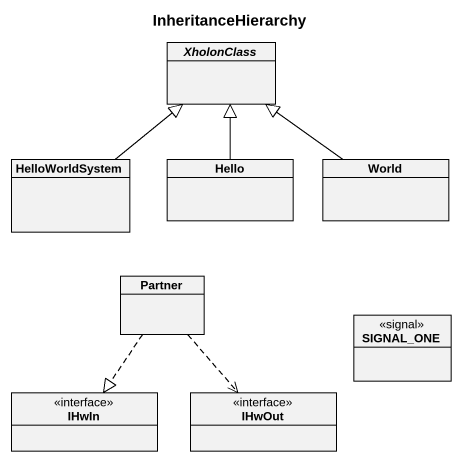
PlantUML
@startuml
title InheritanceHierarchy
hide circle
hide empty members
abstract class XholonClass
class HelloWorldSystem
class Hello
class World
class Partner
class SIGNAL_ONE <<signal>>
interface IHwIn
interface IHwOut
HelloWorldSystem -up-|> XholonClass
Hello -up-|> XholonClass
World -up-|> XholonClass
Partner ..|> IHwIn
Partner ..> IHwOut
@enduml
